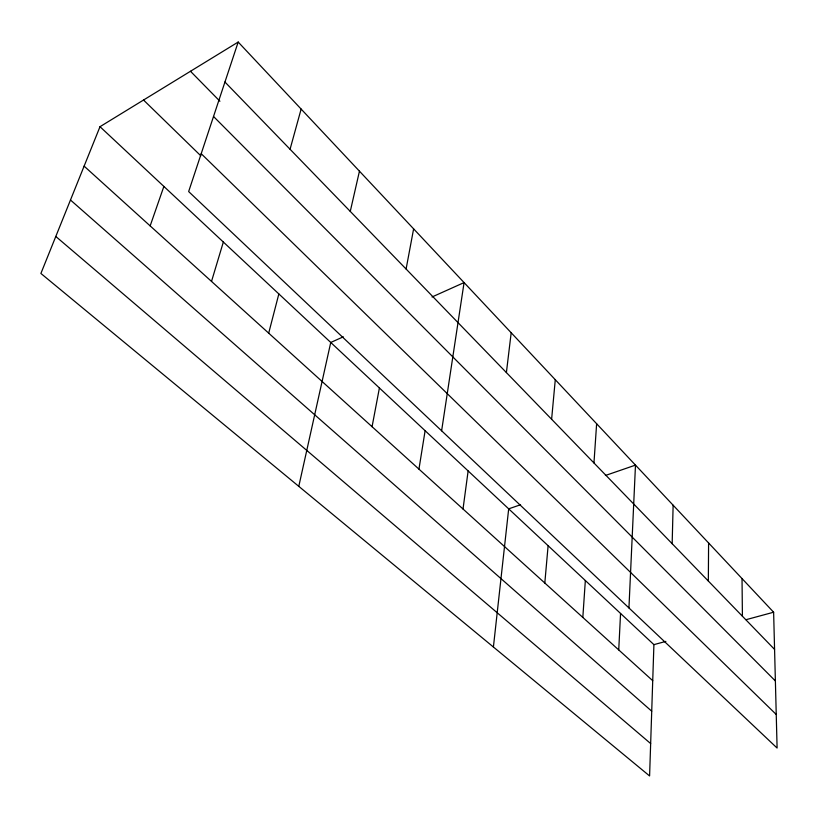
<?xml version="1.0" encoding="UTF-8"?>
<svg xmlns="http://www.w3.org/2000/svg" width="818" height="818" viewBox="0 0 818 818"><rect width="100%" height="100%" fill="white"/><g stroke="black" fill="none" stroke-linecap="round" stroke-linejoin="round"><path stroke-width="1.23" d="M708.337 581.046L708.592 542.968M672.161 543.704L673.132 505.217M100 126.698L653.909 644.635L649.594 775.955L40.9 273.457L100 126.698L238.191 42.045L773.624 612.222L777.1 748.051L188.651 191.565L238.191 42.045M628.94 607.948L635.484 465.115L605.392 475.493M618.735 649.921L620.555 613.449M593.96 462.968L596.629 423.734M582.825 617.426L585.34 580.524M544.808 583.029L548.111 545.708M551.618 419.256L555.279 379.705M493.407 647.018L508.684 508.847L520.565 504.747M506.393 372.579L511.189 332.752M463.019 509.011L468.131 470.933M441.618 430.789L464.072 282.588L432.037 296.975M418.949 469.133L425.115 430.708M406.096 269.03L413.622 228.856M372.067 426.71L379.409 387.967M298.785 486.352L330.748 342.466L343.315 336.822M350.268 211.402L359.45 171.167M268.693 333.161L278.846 293.928M290.063 149.244L301.136 109.07M211.514 281.423L223.345 242.036M150.154 225.891L163.876 186.432M653.909 644.635L665.872 641.394M746.057 619.686L773.624 612.222M55.798 236.463L650.658 743.572M70.481 200.011L651.721 711.19M84.121 166.136L652.723 680.678M143.539 100.031L200.829 155.819M201.197 153.682L776.241 714.482M213.529 116.483L775.382 680.965M190.482 71.278L219.919 101.238M224.94 82.025L774.574 649.42M742.028 578.582L742.417 616.22"/></g></svg>
